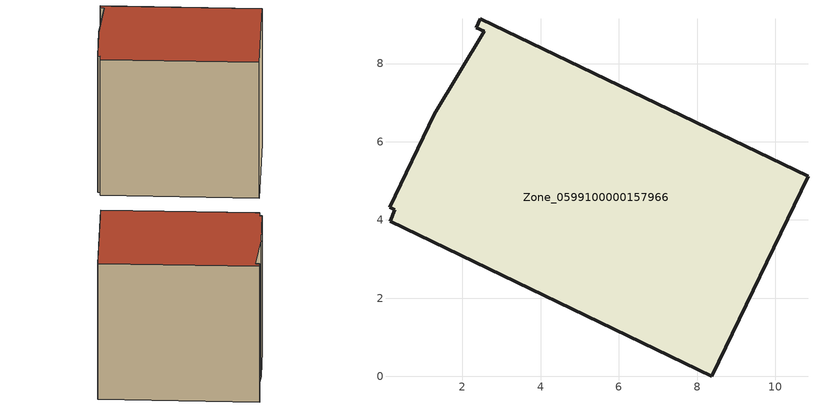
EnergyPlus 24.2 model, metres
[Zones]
Zone_0599100000157966
 floor ground (C_G): 2.56,8.83 2.35,8.92 2.46,9.15 10.84,5.12 8.37,0 0.16,3.96 0.27,4.27 0.14,4.32 1.28,6.71 z4.44
 wall outside (C_F): 8.37,0 10.84,5.12 2.46,9.15 2.35,8.92 2.56,8.83 1.28,6.71 0.14,4.32 0.27,4.27 0.16,3.96 8.37,0 z4.44:13.69
 roof outside (C_R): 2.35,8.92 2.56,8.83 1.28,6.71 0.14,4.32 0.27,4.27 0.16,3.96 8.37,0 10.84,5.12 2.46,9.15 z13.69
[BUILDING]
Pand.0599100000157966: North Axis=0; Terrain=City; Loads Convergence Tolerance Value=0.04; Temperature Convergence Tolerance Value=0.4; Solar Distribution=FullExterior; Maximum Number of Warmup Days=25; Minimum Number of Warmup Days=1
[Site:Location]
Rotterdam.The.Hague.AP_ZH_NLD Design_Conditions: Latitude=51.96; Longitude=4.45; Time Zone=1; Elevation=-4.5
[SITE:GROUNDTEMPERATURE:BUILDINGSURFACE]
18, 18, 18, 18, 18, 18, 18, 18, 18, 18, 18, 18
[MATERIAL] Thermal Absorptance=0.9; Solar Absorptance=0.7; Visible Absorptance=0.7
Name | Roughness | Thickness | Conductivity | Density | Specific Heat
G.TC.1992-2005 | MediumSmooth | 0.15 | 0.06 | 540 | 1210
F.TC.1992-2005 | Rough | 0.3 | 0.12 | 1920 | 840
R.TC.1992-2005 | MediumRough | 0.2 | 0.08 | 1500 | 1000
[CONSTRUCTION]
C_G: G.TC.1992-2005
C_F: F.TC.1992-2005
C_R: R.TC.1992-2005
[ZONE]
Zone_0599100000157966: Type=1; Multiplier=1; Ceiling Height=Autocalculate; Volume=Autocalculate; Floor Area=autocalculate; Part of Total Floor Area=Yes
[ZONEINFILTRATION:DESIGNFLOWRATE]
Infil_Zone_0599100000157966: Zone or ZoneList or Space or SpaceList=Zone_0599100000157966; Schedule=AlwaysOn; Design Flow Rate Calculation Method=Flow/Area; Flow Rate per Floor Area=0.0015; Constant Term Coefficient=1; Temperature Term Coefficient=0; Velocity Term Coefficient=0; Velocity Squared Term Coefficient=0
[HVACTEMPLATE:ZONE:IDEALLOADSAIRSYSTEM]
Zone_0599100000157966: Maximum Heating Supply Air Temperature=50; Minimum Cooling Supply Air Temperature=13; Maximum Heating Supply Air Humidity Ratio=0.0156; Minimum Cooling Supply Air Humidity Ratio=0.0077; Heating Limit=NoLimit; Cooling Limit=NoLimit; Dehumidification Control Type=ConstantSensibleHeatRatio; Cooling Sensible Heat Ratio=0.7; Dehumidification Setpoint=60; Humidification Control Type=None; Humidification Setpoint=30; Outdoor Air Method=None; Outdoor Air Flow Rate per Person=0.00944; Outdoor Air Flow Rate per Zone Floor Area=0; Outdoor Air Flow Rate per Zone=0; Demand Controlled Ventilation Type=None; Outdoor Air Economizer Type=NoEconomizer; Heat Recovery Type=None; Sensible Heat Recovery Effectiveness=0.7; Latent Heat Recovery Effectiveness=0.65
[ZONECONTROL:THERMOSTAT]
ThermostatControl_Zone_0599100000157966: Zone or ZoneList=Zone_0599100000157966; Control Type Schedule=DualSetpointControlType; Control 1=Thermostat_Zone_0599100000157966; Temperature Difference Between Cutout And Setpoint=0
[THERMOSTATSETPOINT:DUALSETPOINT]
Thermostat_Zone_0599100000157966: Heating Setpoint Temperature Schedule=HeatingSetpoint_Zone_0599100000157966; Cooling Setpoint Temperature Schedule=CoolingSetpoint_Zone_0599100000157966
[SCHEDULE:COMPACT]
HeatingSetpoint_Zone_0599100000157966: Through: 12/31, For: AllDays, Until: 24:00, 21
CoolingSetpoint_Zone_0599100000157966: Through: 12/31, For: AllDays, Until: 24:00, 24
DualSetpointControlType: Through: 12/31, For: AllDays, Until: 24:00, 4
AlwaysOn: Through: 12/31, For: AllDays, Until: 24:00, 1
